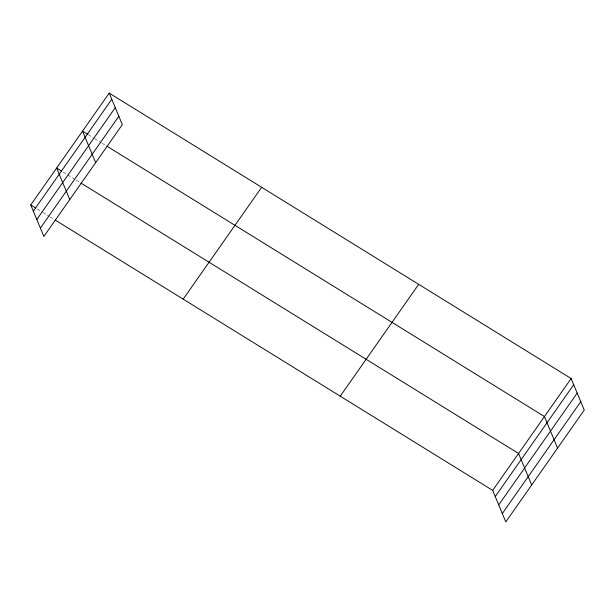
<?xml version="1.0" encoding="UTF-8"?>
<svg xmlns="http://www.w3.org/2000/svg" width="615" height="615" viewBox="0 0 615 615"><rect width="100%" height="100%" fill="white"/><g stroke="black" fill="none" stroke-linecap="round" stroke-linejoin="round"><path stroke-width="0.46" stroke-dasharray="3.08 2.31" d="M88.214 134.639L93.887 138.152M94.695 138.652L101.183 142.657M101.998 143.157L105.234 145.163M63.13 172.054L75.291 179.572M76.099 180.072L80.158 182.578M37.238 208.969L42.104 211.975M42.912 212.475L49.4 216.48M50.207 216.98L53.451 218.986"/><path stroke-width="0.92" d="M109.209 93.103L122.331 124.622L43.865 236.475L30.75 204.956L109.209 93.103L571.135 378.525L584.25 410.044L505.791 521.897L492.669 490.378L55.073 219.986M33.325 211.137L111.784 99.284M36.8 219.501L115.266 107.648M40.39 228.111L118.849 116.258M183.185 299.144L261.644 187.298M340.233 396.191L418.7 284.338M492.669 490.378L571.135 378.525M495.244 496.559L573.703 384.706M498.719 504.923L577.185 393.07M502.309 513.533L580.768 401.68M87.399 134.139L82.533 131.133L95.656 162.652M106.856 146.162L544.452 416.555L557.574 448.074M61.508 171.055L56.642 168.049L69.764 199.56M80.965 183.078L518.56 453.47L531.683 484.981M30.75 204.956L35.616 207.962"/></g></svg>
